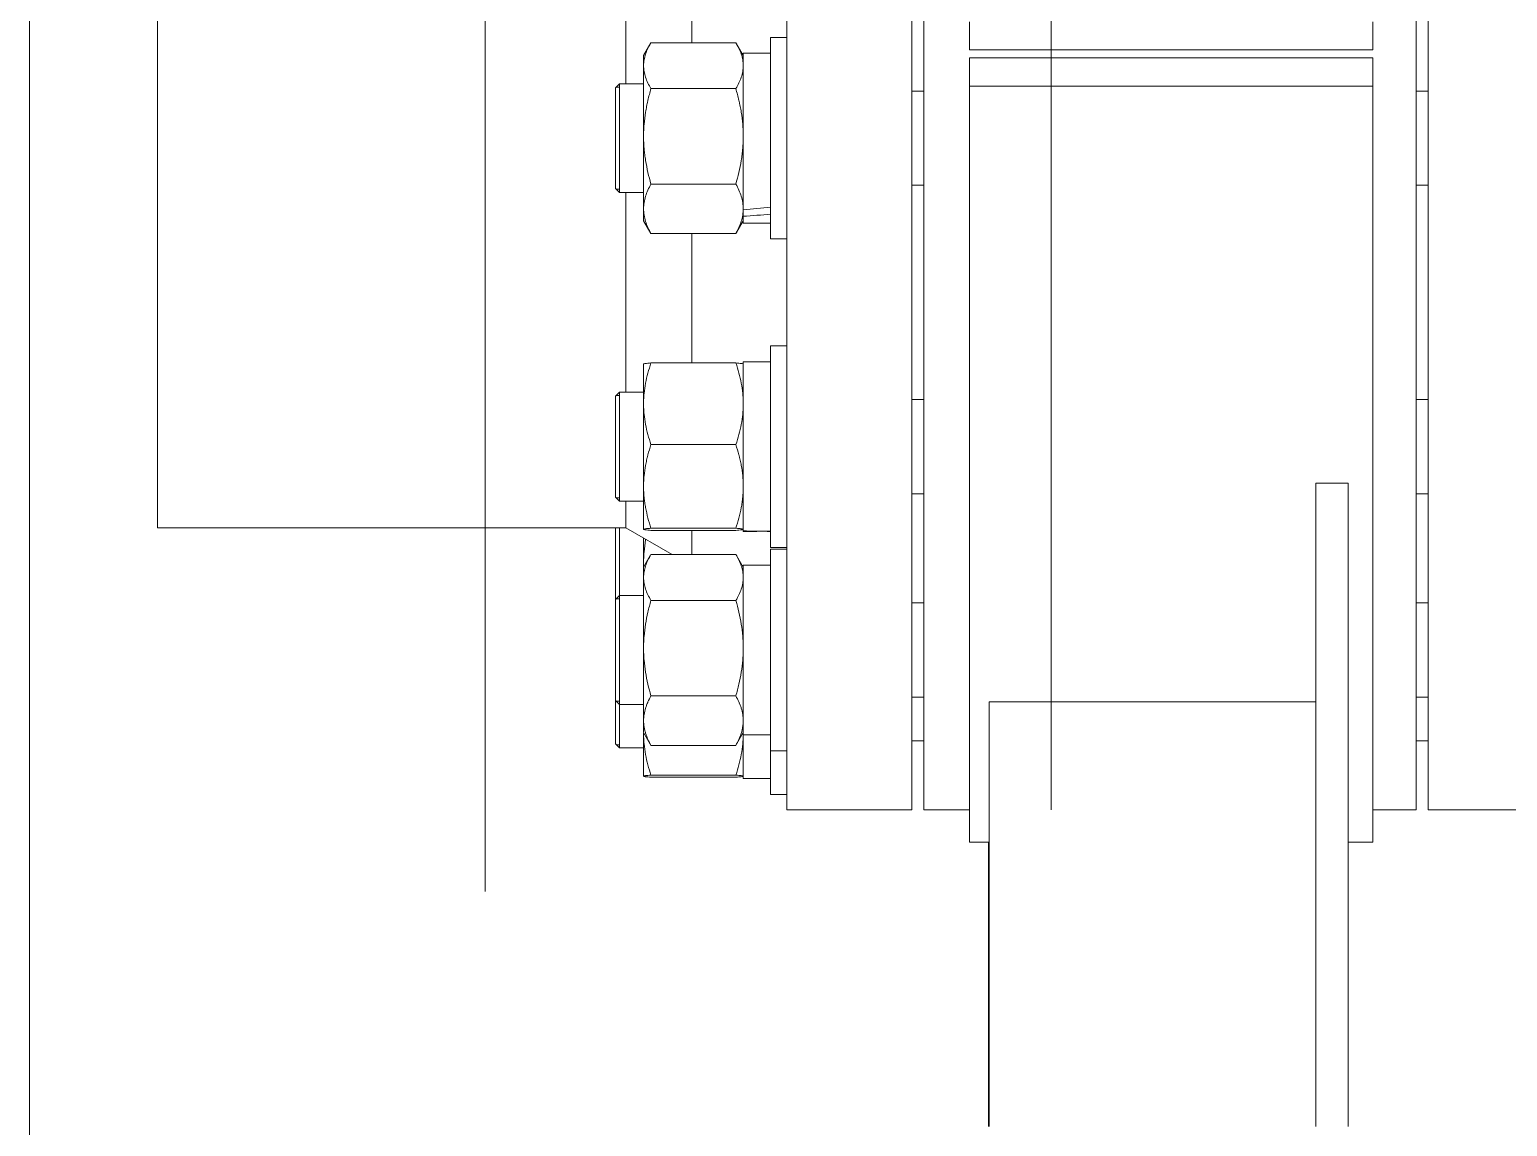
# Model space of a CAD drawing. Header units: millimetres. Extents: x 0 to 1675, y 0 to 1451.
# Drawn here: x 1200.4 to 1347, y 559.9 to 668.7 of the extents above; entities that cross this region are included whole.
import ezdxf

# ---------------------------------------------------------------- set-up
doc = ezdxf.new("R2010")
doc.units = ezdxf.units.MM
doc.linetypes.add('PHANTOM', pattern=[50.5, 18, -6.5, 6.5, -6.5, 6.5, -6.5])
doc.layers.add('171', color=7, linetype='Continuous', lineweight=18)
doc.layers.add('173', color=7, linetype='Continuous', lineweight=18)

msp = doc.modelspace()

# ---------------------------------------------------------------- linework, layer by layer
at = {"layer": '171', "color": 3, "linetype": 'PHANTOM', "lineweight": 18}
msp.add_line((1245.62314, 583.1817), (1245.62314, 753.1817), dxfattribs=at)
at = {"layer": '171', "color": 3, "linetype": 'Continuous', "lineweight": 18}
for p in [(1245.62314, 741.26562), (1245.62314, 588.06588)]:
    msp.add_line(p, (1245.62314, 591.26562), dxfattribs=at)
at = {"layer": '171', "color": 7, "linetype": 'Continuous', "lineweight": 18}
for p, q in [((1275.52313, 591.26562), (1275.52313, 741.26562)), ((1287.92314, 741.26562), (1287.92314, 591.26562)), ((1289.12314, 591.26562), (1289.12314, 741.26562)), ((1301.72313, 741.26562), (1301.72313, 591.26562)), ((1337.92314, 741.26562), (1337.92314, 591.26562)), ((1339.12314, 741.26562), (1339.12314, 591.26562)), ((1213.14044, 713.26562), (1213.14044, 619.26562)), ((1259.57141, 685.35836), (1259.57141, 663.31447)), ((1266.12314, 682.45615), (1266.12314, 667.38268)), ((1293.62314, 669.46562), (1293.62314, 666.66562)), ((1333.62314, 669.46562), (1333.62314, 666.66562)), ((1262.05685, 667.38278), (1261.32314, 666.11195)), ((1262.05553, 667.3782), (1270.47074, 667.3782)), ((1271.20313, 666.11195), (1270.46942, 667.38278)), ((1273.92314, 667.91195), (1273.92314, 647.91195)), ((1275.52313, 667.91195), (1273.92314, 667.91195)), ((1261.32314, 666.11195), (1261.32314, 665.10179)), ((1271.20313, 666.33195), (1271.20313, 650.80688)), ((1273.92314, 666.33195), (1271.20313, 666.33195)), ((1333.62314, 666.66562), (1293.62314, 666.66562)), ((1293.62314, 665.86562), (1293.62314, 663.06562)), ((1333.62314, 665.86562), (1293.62314, 665.86562)), ((1333.62314, 665.86562), (1333.62314, 663.06562)), ((1261.32314, 665.10179), (1261.32314, 658.09225)), ((1258.93362, 663.31195), (1258.53362, 662.91195)), ((1258.53362, 662.91195), (1258.53362, 661.60471)), ((1258.93362, 663.31195), (1258.93362, 654.27129)), ((1261.3234, 663.31195), (1258.93362, 663.31195)), ((1262.05553, 662.82538), (1270.47074, 662.82538)), ((1289.12374, 662.58835), (1287.92384, 662.58835)), ((1293.62314, 663.06562), (1293.62314, 588.06588)), ((1333.62314, 663.06562), (1293.62314, 663.06562)), ((1333.62314, 663.06562), (1333.62314, 588.06588)), ((1339.1227, 662.58835), (1337.92281, 662.58835)), ((1258.53362, 661.60471), (1258.53362, 652.91195)), ((1261.32314, 658.09225), (1261.32314, 650.90241)), ((1258.93362, 652.51195), (1258.93362, 654.27129)), ((1258.53362, 652.91195), (1258.93362, 652.51195)), ((1258.93362, 652.51195), (1261.3234, 652.51195)), ((1259.57141, 652.51631), (1259.57141, 632.70694)), ((1262.05553, 653.35912), (1270.47074, 653.35912)), ((1287.92384, 653.23555), (1289.12374, 653.23555)), ((1337.92281, 653.23555), (1339.1227, 653.23555)), ((1261.32314, 650.90241), (1261.32314, 649.71195)), ((1271.20313, 650.80685), (1271.20313, 650.35345)), ((1261.32314, 649.71195), (1262.05685, 648.44111)), ((1270.46942, 648.44111), (1271.20313, 649.71195)), ((1271.20313, 650.16301), (1271.20313, 650.35345)), ((1271.20313, 650.16301), (1271.20313, 649.49195)), ((1271.20313, 649.49195), (1273.92314, 649.49195)), ((1262.05553, 648.44569), (1270.47074, 648.44569)), ((1266.12314, 648.44914), (1266.12314, 635.60896)), ((1273.92314, 647.91195), (1275.52313, 647.91195)), ((1273.92314, 636.93908), (1273.92314, 637.30489)), ((1275.52313, 637.30489), (1273.92314, 637.30489)), ((1273.92314, 617.30489), (1273.92314, 636.93908)), ((1261.32314, 635.50489), (1261.32314, 631.56005)), ((1262.05553, 635.60701), (1270.47074, 635.60701)), ((1271.20313, 635.72489), (1271.20313, 618.89261)), ((1273.92314, 635.72489), (1271.20313, 635.72489)), ((1258.93362, 632.70489), (1258.53362, 632.30489)), ((1258.53362, 632.30489), (1258.53362, 628.81742)), ((1258.93362, 632.70489), (1258.93362, 622.1579)), ((1261.3234, 632.70489), (1258.93362, 632.70489)), ((1289.12374, 631.98129), (1287.92384, 631.98129)), ((1339.1227, 631.98129), (1337.92281, 631.98129)), ((1261.32314, 631.56005), (1261.32314, 623.36203)), ((1258.53362, 628.81742), (1258.53362, 622.30489)), ((1262.05553, 627.51309), (1270.47074, 627.51309)), ((1261.32314, 623.36203), (1261.32314, 619.10687)), ((1327.99094, 623.69991), (1331.19094, 623.69991)), ((1327.99094, 623.69991), (1327.99094, 559.86637)), ((1331.19094, 623.69991), (1331.19094, 559.86637)), ((1258.53362, 622.30489), (1258.93362, 621.90489)), ((1258.93362, 621.90489), (1258.93362, 622.1579)), ((1258.93362, 621.90489), (1261.3234, 621.90489)), ((1259.57141, 621.90528), (1259.57141, 619.26562)), ((1287.92384, 622.62849), (1289.12374, 622.62849)), ((1337.92281, 622.62849), (1339.1227, 622.62849)), ((1213.14044, 619.26562), (1259.57141, 619.26562)), ((1258.53362, 619.26592), (1258.53362, 612.13734)), ((1258.93362, 617.12454), (1258.93362, 619.26579)), ((1259.57141, 619.26562), (1264.1611, 616.6036)), ((1262.05553, 619.21097), (1270.47074, 619.21097)), ((1262.05553, 619.00278), (1270.47074, 619.00278)), ((1266.12314, 619.00366), (1266.12314, 616.6046)), ((1258.93362, 612.53733), (1258.93362, 617.12454)), ((1261.32314, 618.24971), (1261.32314, 615.67132)), ((1273.92314, 617.30489), (1275.52313, 617.30489)), ((1273.92314, 614.14079), (1273.92314, 617.13733)), ((1275.52313, 617.13733), (1273.92314, 617.13733)), ((1261.99166, 616.49525), (1261.32314, 615.33733)), ((1261.32314, 615.33733), (1261.32314, 615.67132)), ((1262.05553, 616.60359), (1270.47074, 616.60359)), ((1271.20313, 615.33733), (1270.53484, 616.49486)), ((1271.12902, 615.46562), (1271.2031, 615.46562)), ((1273.92314, 615.55733), (1271.20313, 615.55733)), ((1271.20313, 598.71803), (1271.20313, 615.55733)), ((1261.32314, 614.32718), (1261.32314, 615.33733)), ((1261.32314, 614.32718), (1261.32314, 607.31764)), ((1273.92314, 597.13733), (1273.92314, 614.14079)), ((1258.93362, 612.53733), (1258.53362, 612.13733)), ((1258.93362, 612.41153), (1258.93362, 612.53733)), ((1261.3234, 612.53733), (1258.93362, 612.53733)), ((1258.53362, 612.13733), (1258.53362, 606.06436)), ((1258.93362, 612.41153), (1258.93362, 601.73733)), ((1262.05553, 612.05077), (1270.47074, 612.05077)), ((1289.12374, 611.81373), (1287.92384, 611.81373)), ((1339.1227, 611.81373), (1337.92281, 611.81373)), ((1261.32314, 607.31764), (1261.32314, 600.12779)), ((1258.53362, 606.06436), (1258.53362, 602.13733)), ((1262.05553, 602.58451), (1270.47074, 602.58451)), ((1287.92384, 602.46093), (1289.12374, 602.46093)), ((1337.92281, 602.46093), (1339.1227, 602.46093)), ((1258.53362, 602.13733), (1258.93362, 601.73733)), ((1258.53362, 599.44217), (1258.53362, 602.13733)), ((1258.93362, 601.73733), (1261.3234, 601.73733)), ((1258.93362, 601.73715), (1258.93362, 597.41315)), ((1295.60285, 601.9909), (1295.60285, 559.86574)), ((1295.60285, 601.9909), (1327.99094, 601.9909)), ((1258.53362, 599.44217), (1258.53362, 597.81315)), ((1261.32314, 600.12779), (1261.32314, 598.93733)), ((1261.32314, 598.93733), (1261.99166, 597.77941)), ((1261.32314, 598.87029), (1261.32314, 594.61514)), ((1270.53484, 597.77981), (1271.20313, 598.93733)), ((1271.20313, 594.39315), (1271.20313, 598.71803)), ((1271.20313, 598.71733), (1273.92314, 598.71733)), ((1287.92384, 598.13675), (1289.12374, 598.13675)), ((1337.92281, 598.13675), (1339.1227, 598.13675)), ((1258.53362, 597.81315), (1258.93362, 597.41315)), ((1258.93362, 597.41315), (1261.3234, 597.41315)), ((1262.05553, 597.67108), (1270.47074, 597.67108)), ((1273.92314, 597.13733), (1275.52313, 597.13733)), ((1273.92314, 592.81315), (1273.92314, 597.13701)), ((1262.05553, 594.71923), (1270.47074, 594.71923)), ((1262.05553, 594.51103), (1270.47074, 594.51103)), ((1271.20199, 594.61117), (1271.20313, 594.61315)), ((1271.20313, 594.39315), (1273.92314, 594.39315)), ((1273.92314, 592.81315), (1275.52313, 592.81315)), ((1275.52313, 591.26562), (1287.92314, 591.26562)), ((1289.12314, 591.26562), (1293.62341, 591.26562)), ((1333.62263, 591.26562), (1337.92314, 591.26562)), ((1339.12314, 591.26562), (1351.72313, 591.26562)), ((1293.62314, 588.06588), (1295.60314, 588.06588)), ((1295.51601, 588.06561), (1295.51601, 559.86568)), ((1331.19063, 588.06588), (1333.62314, 588.06588))]:
    msp.add_line(p, q, dxfattribs=at)
at = {"layer": '171', "color": 3, "linetype": 'Continuous', "lineweight": 13}
for p, q in [((1258.60911, 662.98715), (1258.93424, 662.98715)), ((1258.60911, 652.83675), (1258.93424, 652.83675)), ((1258.60911, 632.38009), (1258.93424, 632.38009)), ((1258.60911, 622.22969), (1258.93424, 622.22969)), ((1258.60911, 612.21253), (1258.93424, 612.21253)), ((1258.60911, 602.06213), (1258.93424, 602.06213)), ((1258.60911, 597.73795), (1258.93424, 597.73795))]:
    msp.add_line(p, q, dxfattribs=at)
at = {"layer": '171', "color": 7, "linetype": 'Continuous', "lineweight": 18}
for centre, major_axis, ratio, start_param, end_param in [((1270.00717, 657.91195), (47.74756, 4.43896), 0.149848, 4.723506782, 4.780557092), ((1277.8391, 657.91195), (47.74756, 4.43896), 0.149848, 4.55904105, 4.616360805), ((1270.00717, 627.30489), (47.75218, 0.15437), 0.176297, 4.736866897, 4.793917208), ((1277.8391, 627.30489), (47.75219, 0.15437), 0.176297, 4.572401167, 4.629720921)]:
    msp.add_ellipse(centre, major_axis=major_axis, ratio=ratio, start_param=start_param, end_param=end_param, dxfattribs=at)
for points, knots in [([(1262.05553, 667.3782), (1261.94375, 667.19201), (1261.84182, 667.00513), (1261.66197, 666.62972), (1261.58406, 666.44118), (1261.45665, 666.06215), (1261.40716, 665.87165), (1261.35709, 665.58424), (1261.34441, 665.48815), (1261.32743, 665.29541), (1261.32314, 665.19875), (1261.32314, 665.10179)], [0, 0, 0, 0, 0.60528905, 0.60528905, 1.2105781, 1.2105781, 1.81586715, 1.81586715, 2.118511675, 2.118511675, 2.4211562, 2.4211562, 2.4211562, 2.4211562]), ([(1271.20314, 665.10179), (1271.20314, 665.15009), (1271.20207, 665.19846), (1271.19886, 665.27113), (1271.19752, 665.29536), (1271.19432, 665.34376), (1271.18498, 665.46465), (1271.16908, 665.58501), (1271.11883, 665.87293), (1271.06922, 666.06359), (1270.94164, 666.44265), (1270.86371, 666.63105), (1270.684, 667.00596), (1270.58225, 667.19247), (1270.47074, 667.3782)], [0, 0, 0, 0, 0.151323512, 0.151323512, 0.226985269, 0.226985269, 0.302647025, 0.60529405, 0.60529405, 1.2105881, 1.2105881, 1.81588215, 1.81588215, 2.4211762, 2.4211762, 2.4211762, 2.4211762]), ([(1261.32314, 665.10179), (1261.32314, 665.05349), (1261.3242, 665.00512), (1261.32741, 664.93245), (1261.32875, 664.90822), (1261.33195, 664.85982), (1261.34129, 664.73893), (1261.35719, 664.61857), (1261.40744, 664.33065), (1261.45705, 664.13999), (1261.58463, 663.76093), (1261.66256, 663.57253), (1261.84227, 663.19762), (1261.94402, 663.01111), (1262.05553, 662.82538)], [0, 0, 0, 0, 0.151323512, 0.151323512, 0.226985269, 0.226985269, 0.302647025, 0.60529405, 0.60529405, 1.2105881, 1.2105881, 1.81588215, 1.81588215, 2.4211762, 2.4211762, 2.4211762, 2.4211762]), ([(1270.47074, 662.82538), (1270.58253, 663.01158), (1270.68445, 663.19845), (1270.8643, 663.57386), (1270.94221, 663.7624), (1271.06962, 664.14143), (1271.11911, 664.33193), (1271.16918, 664.61934), (1271.18186, 664.71543), (1271.19884, 664.90817), (1271.20314, 665.00483), (1271.20314, 665.10179)], [0, 0, 0, 0, 0.60528905, 0.60528905, 1.2105781, 1.2105781, 1.81586715, 1.81586715, 2.118511675, 2.118511675, 2.4211562, 2.4211562, 2.4211562, 2.4211562]), ([(1262.05553, 662.82538), (1261.94439, 662.44048), (1261.84236, 662.05204), (1261.74052, 661.61002), (1261.72939, 661.56085), (1261.70753, 661.46252), (1261.67533, 661.31498), (1261.60444, 660.9704), (1261.55123, 660.67448), (1261.45563, 660.08182), (1261.40638, 659.68562), (1261.35668, 659.0895), (1261.34414, 658.89049), (1261.32737, 658.49184), (1261.32314, 658.29221), (1261.32314, 658.09225)], [0, 0, 0, 0, 1.201382114, 1.201382114, 1.351554878, 1.351554878, 1.501727642, 1.802073171, 2.402764228, 2.402764228, 3.604146342, 3.604146342, 4.204837398, 4.204837398, 4.805528455, 4.805528455, 4.805528455, 4.805528455]), ([(1271.20314, 658.09225), (1271.20314, 658.29221), (1271.19891, 658.49184), (1271.18213, 658.89049), (1271.16959, 659.0895), (1271.11989, 659.68562), (1271.07064, 660.08182), (1270.97504, 660.67448), (1270.92183, 660.9704), (1270.85094, 661.31498), (1270.81874, 661.46252), (1270.79688, 661.56085), (1270.78575, 661.61002), (1270.68391, 662.05204), (1270.58188, 662.44048), (1270.47074, 662.82538)], [0, 0, 0, 0, 0.600691057, 0.600691057, 1.201382114, 1.201382114, 2.402764228, 2.402764228, 3.003455285, 3.303800813, 3.453973577, 3.453973577, 3.604146342, 3.604146342, 4.805528455, 4.805528455, 4.805528455, 4.805528455]), ([(1261.32314, 658.09225), (1261.32314, 657.89218), (1261.33161, 657.49139), (1261.35704, 657.08933), (1261.37817, 656.83764), (1261.38266, 656.78726), (1261.39213, 656.68666), (1261.4071, 656.53598), (1261.44718, 656.18577), (1261.49007, 655.88791), (1261.58634, 655.29505), (1261.66448, 654.9036), (1261.84384, 654.12697), (1261.94504, 653.74178), (1262.05553, 653.35912)], [0, 0, 0, 0, 0.600693348, 1.201386696, 1.201386696, 1.351560033, 1.351560033, 1.50173337, 1.802080044, 2.402773393, 2.402773393, 3.604160089, 3.604160089, 4.805546785, 4.805546785, 4.805546785, 4.805546785]), ([(1271.20314, 658.09225), (1271.20314, 657.89218), (1271.19466, 657.49139), (1271.16923, 657.08933), (1271.1481, 656.83764), (1271.14361, 656.78726), (1271.13414, 656.68666), (1271.11917, 656.53598), (1271.07909, 656.18577), (1271.0362, 655.88791), (1270.93993, 655.29505), (1270.86179, 654.9036), (1270.68243, 654.12697), (1270.58123, 653.74178), (1270.47074, 653.35912)], [0, 0, 0, 0, 0.600693348, 1.201386696, 1.201386696, 1.351560033, 1.351560033, 1.50173337, 1.802080044, 2.402773393, 2.402773393, 3.604160089, 3.604160089, 4.805546785, 4.805546785, 4.805546785, 4.805546785]), ([(1262.05553, 653.35912), (1261.94375, 653.15818), (1261.84182, 652.9565), (1261.66197, 652.55136), (1261.58406, 652.34789), (1261.45665, 651.93883), (1261.40716, 651.73325), (1261.35709, 651.42307), (1261.34441, 651.31937), (1261.32743, 651.11136), (1261.32314, 651.00705), (1261.32314, 650.90241)], [0, 0, 0, 0, 0.647935632, 0.647935632, 1.295871264, 1.295871264, 1.943806897, 1.943806897, 2.267774713, 2.267774713, 2.591742529, 2.591742529, 2.591742529, 2.591742529]), ([(1271.20314, 650.90241), (1271.20314, 650.95453), (1271.20207, 651.00673), (1271.19886, 651.08516), (1271.19752, 651.11131), (1271.19432, 651.16354), (1271.18498, 651.294), (1271.16908, 651.4239), (1271.11883, 651.73462), (1271.06922, 651.94038), (1270.94164, 652.34947), (1270.86371, 652.5528), (1270.684, 652.9574), (1270.58225, 653.15868), (1270.47074, 653.35912)], [0, 0, 0, 0, 0.161985068, 0.161985068, 0.242977602, 0.242977602, 0.323970136, 0.647940271, 0.647940271, 1.295880543, 1.295880543, 1.943820814, 1.943820814, 2.591761085, 2.591761085, 2.591761085, 2.591761085]), ([(1261.32314, 650.90241), (1261.32314, 650.85028), (1261.3242, 650.79808), (1261.32741, 650.71966), (1261.32875, 650.69351), (1261.33195, 650.64128), (1261.34129, 650.51081), (1261.35719, 650.38091), (1261.40744, 650.07019), (1261.45705, 649.86443), (1261.58463, 649.45535), (1261.66256, 649.25202), (1261.84227, 648.84741), (1261.94402, 648.64613), (1262.05553, 648.44569)], [0, 0, 0, 0, 0.161985068, 0.161985068, 0.242977602, 0.242977602, 0.323970136, 0.647940271, 0.647940271, 1.295880543, 1.295880543, 1.943820814, 1.943820814, 2.591761085, 2.591761085, 2.591761085, 2.591761085]), ([(1270.47074, 648.44569), (1270.58253, 648.64664), (1270.68445, 648.84831), (1270.8643, 649.25346), (1270.94221, 649.45693), (1271.06962, 649.86598), (1271.11911, 650.07157), (1271.16918, 650.38175), (1271.18186, 650.48544), (1271.19884, 650.69345), (1271.20314, 650.79777), (1271.20314, 650.90241)], [0, 0, 0, 0, 0.647935632, 0.647935632, 1.295871264, 1.295871264, 1.943806897, 1.943806897, 2.267774713, 2.267774713, 2.591742529, 2.591742529, 2.591742529, 2.591742529]), ([(1261.32314, 635.50291), (1261.32314, 635.50512), (1261.3242, 635.50733), (1261.32741, 635.51065), (1261.32875, 635.51176), (1261.33195, 635.51397), (1261.34129, 635.5195), (1261.35719, 635.52501), (1261.40744, 635.53817), (1261.45705, 635.54689), (1261.58463, 635.56423), (1261.66256, 635.57284), (1261.84227, 635.58999), (1261.94402, 635.59852), (1262.05553, 635.60701)], [0, 0, 0, 0, 0.0466250118, 0.0466250118, 0.0699375176, 0.0699375176, 0.0932500235, 0.186500047, 0.186500047, 0.373000094, 0.373000094, 0.559500141, 0.559500141, 0.746000188, 0.746000188, 0.746000188, 0.746000188]), ([(1262.05553, 635.60701), (1261.94375, 635.27599), (1261.84182, 634.94377), (1261.66197, 634.27637), (1261.58406, 633.9412), (1261.45665, 633.26736), (1261.40716, 632.92869), (1261.35709, 632.41773), (1261.34441, 632.24692), (1261.32743, 631.90426), (1261.32314, 631.73242), (1261.32314, 631.56005)], [0, 0, 0, 0, 1.032799484, 1.032799484, 2.065598968, 2.065598968, 3.098398453, 3.098398453, 3.614798195, 3.614798195, 4.131197937, 4.131197937, 4.131197937, 4.131197937]), ([(1270.47074, 635.60701), (1270.58253, 635.59849), (1270.68445, 635.58995), (1270.8643, 635.57278), (1270.94221, 635.56416), (1271.06962, 635.54683), (1271.11911, 635.53811), (1271.16918, 635.52497), (1271.18186, 635.52058), (1271.19884, 635.51176), (1271.20314, 635.50734), (1271.20314, 635.50291)], [0, 0, 0, 0, 0.1864533996, 0.1864533996, 0.3729067992, 0.3729067992, 0.5593601988, 0.5593601988, 0.6525868986, 0.6525868986, 0.7458135985, 0.7458135985, 0.7458135985, 0.7458135985]), ([(1271.20314, 631.56005), (1271.20314, 631.64591), (1271.20207, 631.73191), (1271.19886, 631.86109), (1271.19752, 631.90417), (1271.19432, 631.99021), (1271.18498, 632.20513), (1271.16908, 632.41911), (1271.11883, 632.93096), (1271.06922, 633.26991), (1270.94164, 633.9438), (1270.86371, 634.27874), (1270.684, 634.94525), (1270.58225, 635.27682), (1270.47074, 635.60701)], [0, 0, 0, 0, 0.258200579, 0.258200579, 0.387300869, 0.387300869, 0.516401158, 1.032802316, 1.032802316, 2.065604633, 2.065604633, 3.098406949, 3.098406949, 4.131209265, 4.131209265, 4.131209265, 4.131209265]), ([(1261.32314, 631.56005), (1261.32314, 631.47419), (1261.3242, 631.38819), (1261.32741, 631.259), (1261.32875, 631.21593), (1261.33195, 631.12988), (1261.34129, 630.91497), (1261.35719, 630.70099), (1261.40744, 630.18914), (1261.45705, 629.85019), (1261.58463, 629.1763), (1261.66256, 628.84136), (1261.84227, 628.17485), (1261.94402, 627.84328), (1262.05553, 627.51309)], [0, 0, 0, 0, 0.258200579, 0.258200579, 0.387300869, 0.387300869, 0.516401158, 1.032802316, 1.032802316, 2.065604633, 2.065604633, 3.098406949, 3.098406949, 4.131209265, 4.131209265, 4.131209265, 4.131209265]), ([(1270.47074, 627.51309), (1270.58253, 627.84411), (1270.68445, 628.17633), (1270.8643, 628.84373), (1270.94221, 629.1789), (1271.06962, 629.85274), (1271.11911, 630.1914), (1271.16918, 630.70237), (1271.18186, 630.87318), (1271.19884, 631.21584), (1271.20314, 631.38768), (1271.20314, 631.56005)], [0, 0, 0, 0, 1.032799484, 1.032799484, 2.065598968, 2.065598968, 3.098398453, 3.098398453, 3.614798195, 3.614798195, 4.131197937, 4.131197937, 4.131197937, 4.131197937]), ([(1262.05553, 627.51309), (1261.94439, 627.17552), (1261.84236, 626.83485), (1261.74052, 626.44719), (1261.72939, 626.40407), (1261.70753, 626.31784), (1261.67533, 626.18844), (1261.60444, 625.88624), (1261.55123, 625.6267), (1261.45563, 625.10693), (1261.40638, 624.75945), (1261.35668, 624.23664), (1261.34414, 624.0621), (1261.32737, 623.71248), (1261.32314, 623.5374), (1261.32314, 623.36203)], [0, 0, 0, 0, 1.058326289, 1.058326289, 1.190617076, 1.190617076, 1.322907862, 1.587489434, 2.116652579, 2.116652579, 3.174978868, 3.174978868, 3.704142013, 3.704142013, 4.233305158, 4.233305158, 4.233305158, 4.233305158]), ([(1271.20314, 623.36203), (1271.20314, 623.5374), (1271.19891, 623.71248), (1271.18213, 624.0621), (1271.16959, 624.23664), (1271.11989, 624.75945), (1271.07064, 625.10693), (1270.97504, 625.6267), (1270.92183, 625.88624), (1270.85094, 626.18844), (1270.81874, 626.31784), (1270.79688, 626.40407), (1270.78575, 626.44719), (1270.68391, 626.83485), (1270.58188, 627.17552), (1270.47074, 627.51309)], [0, 0, 0, 0, 0.529163145, 0.529163145, 1.058326289, 1.058326289, 2.116652579, 2.116652579, 2.645815723, 2.910397296, 3.042688082, 3.042688082, 3.174978868, 3.174978868, 4.233305158, 4.233305158, 4.233305158, 4.233305158]), ([(1261.32314, 623.36203), (1261.32314, 623.18656), (1261.33161, 622.83506), (1261.35704, 622.48244), (1261.37817, 622.26171), (1261.38266, 622.21753), (1261.39213, 622.1293), (1261.4071, 621.99714), (1261.44718, 621.69), (1261.49007, 621.42878), (1261.58634, 620.90882), (1261.66448, 620.56551), (1261.84384, 619.88439), (1261.94504, 619.54658), (1262.05553, 619.21097)], [0, 0, 0, 0, 0.529165806, 1.058331612, 1.058331612, 1.190623064, 1.190623064, 1.322914515, 1.587497418, 2.116663224, 2.116663224, 3.174994836, 3.174994836, 4.233326448, 4.233326448, 4.233326448, 4.233326448]), ([(1271.20314, 623.36203), (1271.20314, 623.18656), (1271.19466, 622.83506), (1271.16923, 622.48244), (1271.1481, 622.26171), (1271.14361, 622.21753), (1271.13414, 622.1293), (1271.11917, 621.99714), (1271.07909, 621.69), (1271.0362, 621.42878), (1270.93993, 620.90882), (1270.86179, 620.56551), (1270.68243, 619.88439), (1270.58123, 619.54658), (1270.47074, 619.21097)], [0, 0, 0, 0, 0.529165806, 1.058331612, 1.058331612, 1.190623064, 1.190623064, 1.322914515, 1.587497418, 2.116663224, 2.116663224, 3.174994836, 3.174994836, 4.233326448, 4.233326448, 4.233326448, 4.233326448]), ([(1262.05553, 619.21097), (1261.94375, 619.20246), (1261.84182, 619.19391), (1261.66197, 619.17675), (1261.58406, 619.16812), (1261.45665, 619.15079), (1261.40716, 619.14208), (1261.35709, 619.12894), (1261.34441, 619.12454), (1261.32743, 619.11573), (1261.32314, 619.11131), (1261.32314, 619.10687)], [0, 0, 0, 0, 0.1864533996, 0.1864533996, 0.3729067992, 0.3729067992, 0.5593601988, 0.5593601988, 0.6525868986, 0.6525868986, 0.7458135985, 0.7458135985, 0.7458135985, 0.7458135985]), ([(1261.32314, 619.10687), (1261.32314, 619.10467), (1261.3242, 619.10245), (1261.32741, 619.09913), (1261.32875, 619.09802), (1261.33195, 619.09581), (1261.34129, 619.09028), (1261.35719, 619.08478), (1261.40744, 619.07161), (1261.45705, 619.06289), (1261.58463, 619.04556), (1261.66256, 619.03694), (1261.84227, 619.0198), (1261.94402, 619.01127), (1262.05553, 619.00277)], [0, 0, 0, 0, 0.0466250118, 0.0466250118, 0.0699375176, 0.0699375176, 0.0932500235, 0.186500047, 0.186500047, 0.373000094, 0.373000094, 0.559500141, 0.559500141, 0.746000188, 0.746000188, 0.746000188, 0.746000188]), ([(1271.20314, 619.10687), (1271.20314, 619.10908), (1271.20207, 619.11129), (1271.19886, 619.11462), (1271.19752, 619.11573), (1271.19432, 619.11794), (1271.18498, 619.12347), (1271.16908, 619.12897), (1271.11883, 619.14214), (1271.06922, 619.15086), (1270.94164, 619.16819), (1270.86371, 619.17681), (1270.684, 619.19395), (1270.58225, 619.20248), (1270.47074, 619.21097)], [0, 0, 0, 0, 0.0466250118, 0.0466250118, 0.0699375176, 0.0699375176, 0.0932500235, 0.186500047, 0.186500047, 0.373000094, 0.373000094, 0.559500141, 0.559500141, 0.746000188, 0.746000188, 0.746000188, 0.746000188]), ([(1270.47074, 619.00277), (1270.58253, 619.01129), (1270.68445, 619.01984), (1270.8643, 619.037), (1270.94221, 619.04562), (1271.06962, 619.06296), (1271.11911, 619.07167), (1271.16918, 619.08481), (1271.18186, 619.08921), (1271.19884, 619.09802), (1271.20314, 619.10244), (1271.20314, 619.10687)], [0, 0, 0, 0, 0.1864533996, 0.1864533996, 0.3729067992, 0.3729067992, 0.5593601988, 0.5593601988, 0.6525868986, 0.6525868986, 0.7458135985, 0.7458135985, 0.7458135985, 0.7458135985]), ([(1261.53112, 618.12788), (1261.52749, 618.10598), (1261.5239, 618.08406), (1261.45665, 617.6681), (1261.40716, 617.27202), (1261.35709, 616.67442), (1261.34441, 616.47464), (1261.32743, 616.07389), (1261.32314, 615.87291), (1261.32314, 615.67131)], [0, 0, 0, 0, 0.066785528, 0.066785528, 1.267424233, 1.267424233, 1.867743586, 1.867743586, 2.468062939, 2.468062939, 2.468062939, 2.468062939]), ([(1262.05553, 616.60359), (1261.94375, 616.41739), (1261.84182, 616.23052), (1261.66197, 615.85511), (1261.58406, 615.66657), (1261.45665, 615.28754), (1261.40716, 615.09704), (1261.35709, 614.80962), (1261.34441, 614.71354), (1261.32743, 614.5208), (1261.32314, 614.42414), (1261.32314, 614.32718)], [0, 0, 0, 0, 0.60528905, 0.60528905, 1.2105781, 1.2105781, 1.81586715, 1.81586715, 2.118511675, 2.118511675, 2.4211562, 2.4211562, 2.4211562, 2.4211562]), ([(1261.32314, 615.67131), (1261.32314, 615.57089), (1261.3242, 615.47032), (1261.32659, 615.35793), (1261.32685, 615.34627), (1261.32713, 615.33461)], [0, 0, 0, 0, 0.3018001911, 0.3018001911, 0.3367335632, 0.3367335632, 0.3367335632, 0.3367335632]), ([(1271.20314, 614.32718), (1271.20314, 614.37547), (1271.20207, 614.42385), (1271.19886, 614.49651), (1271.19752, 614.52075), (1271.19432, 614.56914), (1271.18498, 614.69003), (1271.16908, 614.8104), (1271.11883, 615.09831), (1271.06922, 615.28897), (1270.94164, 615.66804), (1270.86371, 615.85644), (1270.684, 616.23135), (1270.58225, 616.41786), (1270.47074, 616.60359)], [0, 0, 0, 0, 0.151323512, 0.151323512, 0.226985269, 0.226985269, 0.302647025, 0.60529405, 0.60529405, 1.2105881, 1.2105881, 1.81588215, 1.81588215, 2.4211762, 2.4211762, 2.4211762, 2.4211762]), ([(1261.32314, 614.32718), (1261.32314, 614.27888), (1261.3242, 614.23051), (1261.32741, 614.15784), (1261.32875, 614.13361), (1261.33195, 614.08521), (1261.34129, 613.96432), (1261.35719, 613.84396), (1261.40744, 613.55604), (1261.45705, 613.36538), (1261.58463, 612.98632), (1261.66256, 612.79791), (1261.84227, 612.423), (1261.94402, 612.2365), (1262.05553, 612.05077)], [0, 0, 0, 0, 0.151323512, 0.151323512, 0.226985269, 0.226985269, 0.302647025, 0.60529405, 0.60529405, 1.2105881, 1.2105881, 1.81588215, 1.81588215, 2.4211762, 2.4211762, 2.4211762, 2.4211762]), ([(1270.47074, 612.05077), (1270.58253, 612.23696), (1270.68445, 612.42384), (1270.8643, 612.79925), (1270.94221, 612.98778), (1271.06962, 613.36682), (1271.11911, 613.55732), (1271.16918, 613.84473), (1271.18186, 613.94081), (1271.19884, 614.13356), (1271.20314, 614.23022), (1271.20314, 614.32718)], [0, 0, 0, 0, 0.60528905, 0.60528905, 1.2105781, 1.2105781, 1.81586715, 1.81586715, 2.118511675, 2.118511675, 2.4211562, 2.4211562, 2.4211562, 2.4211562]), ([(1262.05553, 612.05077), (1261.94375, 611.66363), (1261.84182, 611.27507), (1261.66197, 610.49452), (1261.58406, 610.10251), (1261.45665, 609.31443), (1261.40716, 608.91834), (1261.35709, 608.32074), (1261.34441, 608.12097), (1261.32743, 607.72021), (1261.32314, 607.51923), (1261.32314, 607.31764)], [0, 0, 0, 0, 1.201370478, 1.201370478, 2.402740955, 2.402740955, 3.604111433, 3.604111433, 4.204796671, 4.204796671, 4.80548191, 4.80548191, 4.80548191, 4.80548191]), ([(1271.20314, 607.31764), (1271.20314, 607.41806), (1271.20207, 607.51863), (1271.19886, 607.66973), (1271.19752, 607.72011), (1271.19432, 607.82074), (1271.18498, 608.07209), (1271.16908, 608.32235), (1271.11883, 608.92099), (1271.06922, 609.31741), (1270.94164, 610.10556), (1270.86371, 610.49729), (1270.684, 611.27681), (1270.58225, 611.66459), (1270.47074, 612.05077)], [0, 0, 0, 0, 0.300343225, 0.300343225, 0.450514838, 0.450514838, 0.600686451, 1.201372901, 1.201372901, 2.402745803, 2.402745803, 3.604118704, 3.604118704, 4.805491606, 4.805491606, 4.805491606, 4.805491606]), ([(1261.32314, 607.31764), (1261.32314, 607.21722), (1261.3242, 607.11664), (1261.32741, 606.96555), (1261.32875, 606.91517), (1261.33195, 606.81454), (1261.34129, 606.56319), (1261.35719, 606.31292), (1261.40744, 605.71429), (1261.45705, 605.31786), (1261.58463, 604.52972), (1261.66256, 604.13799), (1261.84227, 603.35847), (1261.94402, 602.97068), (1262.05553, 602.58451)], [0, 0, 0, 0, 0.300343225, 0.300343225, 0.450514838, 0.450514838, 0.600686451, 1.201372901, 1.201372901, 2.402745803, 2.402745803, 3.604118704, 3.604118704, 4.805491606, 4.805491606, 4.805491606, 4.805491606]), ([(1270.47074, 602.58451), (1270.58253, 602.97165), (1270.68445, 603.3602), (1270.8643, 604.14076), (1270.94221, 604.53277), (1271.06962, 605.32085), (1271.11911, 605.71694), (1271.16918, 606.31453), (1271.18186, 606.51431), (1271.19884, 606.91506), (1271.20314, 607.11604), (1271.20314, 607.31764)], [0, 0, 0, 0, 1.201370478, 1.201370478, 2.402740955, 2.402740955, 3.604111433, 3.604111433, 4.204796671, 4.204796671, 4.80548191, 4.80548191, 4.80548191, 4.80548191]), ([(1262.05553, 602.58451), (1261.94439, 602.38473), (1261.84236, 602.18311), (1261.74052, 601.95368), (1261.72939, 601.92816), (1261.70753, 601.87712), (1261.67533, 601.80054), (1261.60444, 601.62169), (1261.55123, 601.46809), (1261.45563, 601.16047), (1261.40638, 600.95483), (1261.35668, 600.64541), (1261.34414, 600.54212), (1261.32737, 600.3352), (1261.32314, 600.23158), (1261.32314, 600.12779)], [0, 0, 0, 0, 0.647955002, 0.647955002, 0.728949377, 0.728949377, 0.809943752, 0.971932503, 1.295910004, 1.295910004, 1.943865006, 1.943865006, 2.267842507, 2.267842507, 2.591820007, 2.591820007, 2.591820007, 2.591820007]), ([(1271.20314, 600.12779), (1271.20314, 600.23158), (1271.19891, 600.3352), (1271.18213, 600.54212), (1271.16959, 600.64541), (1271.11989, 600.95483), (1271.07064, 601.16047), (1270.97504, 601.46809), (1270.92183, 601.62169), (1270.85094, 601.80054), (1270.81874, 601.87712), (1270.79688, 601.92816), (1270.78575, 601.95368), (1270.68391, 602.18311), (1270.58188, 602.38473), (1270.47074, 602.58451)], [0, 0, 0, 0, 0.323977501, 0.323977501, 0.647955002, 0.647955002, 1.295910004, 1.295910004, 1.619887505, 1.781876255, 1.86287063, 1.86287063, 1.943865006, 1.943865006, 2.591820007, 2.591820007, 2.591820007, 2.591820007]), ([(1261.32314, 600.12779), (1261.32314, 600.02395), (1261.33161, 599.81592), (1261.35704, 599.60723), (1261.37817, 599.47659), (1261.38266, 599.45044), (1261.39213, 599.39823), (1261.4071, 599.32001), (1261.44718, 599.13824), (1261.49007, 598.98364), (1261.58634, 598.67591), (1261.66448, 598.47273), (1261.84384, 598.06963), (1261.94504, 597.8697), (1262.05553, 597.67108)], [0, 0, 0, 0, 0.323982532, 0.647965064, 0.647965064, 0.728960697, 0.728960697, 0.80995633, 0.971947596, 1.295930128, 1.295930128, 1.943895192, 1.943895192, 2.591860255, 2.591860255, 2.591860255, 2.591860255]), ([(1271.20314, 600.12779), (1271.20314, 600.02395), (1271.19466, 599.81592), (1271.16923, 599.60723), (1271.1481, 599.47659), (1271.14361, 599.45044), (1271.13414, 599.39823), (1271.11917, 599.32001), (1271.07909, 599.13824), (1271.0362, 598.98364), (1270.93993, 598.67591), (1270.86179, 598.47273), (1270.68243, 598.06963), (1270.58123, 597.8697), (1270.47074, 597.67108)], [0, 0, 0, 0, 0.323982532, 0.647965064, 0.647965064, 0.728960697, 0.728960697, 0.80995633, 0.971947596, 1.295930128, 1.295930128, 1.943895192, 1.943895192, 2.591860255, 2.591860255, 2.591860255, 2.591860255]), ([(1261.32314, 598.87029), (1261.32314, 598.78222), (1261.3242, 598.69401), (1261.32741, 598.5615), (1261.32875, 598.51732), (1261.33195, 598.42906), (1261.34129, 598.20862), (1261.35719, 597.98913), (1261.40744, 597.46412), (1261.45705, 597.11645), (1261.58463, 596.42522), (1261.66256, 596.08167), (1261.84227, 595.39801), (1261.94402, 595.05792), (1262.05553, 594.71923)], [0, 0, 0, 0, 0.264579002, 0.264579002, 0.396868502, 0.396868502, 0.529158003, 1.058316006, 1.058316006, 2.116632012, 2.116632012, 3.174948018, 3.174948018, 4.233264024, 4.233264024, 4.233264024, 4.233264024]), ([(1270.47074, 594.71923), (1270.58253, 595.05876), (1270.68445, 595.39953), (1270.8643, 596.0841), (1270.94221, 596.4279), (1271.06962, 597.11907), (1271.11911, 597.46644), (1271.16918, 597.99055), (1271.18186, 598.16575), (1271.19884, 598.51723), (1271.20314, 598.69349), (1271.20314, 598.87029)], [0, 0, 0, 0, 1.058313244, 1.058313244, 2.116626489, 2.116626489, 3.174939733, 3.174939733, 3.704096356, 3.704096356, 4.233252978, 4.233252978, 4.233252978, 4.233252978]), ([(1262.05553, 594.71923), (1261.94439, 594.71077), (1261.84236, 594.70223), (1261.74052, 594.6925), (1261.72939, 594.69142), (1261.70753, 594.68926), (1261.67533, 594.68601), (1261.60444, 594.67844), (1261.55123, 594.67193), (1261.45563, 594.65889), (1261.40638, 594.65018), (1261.35668, 594.63707), (1261.34414, 594.63269), (1261.32737, 594.62392), (1261.32314, 594.61953), (1261.32314, 594.61513)], [0, 0, 0, 0, 0.1864550053, 0.1864550053, 0.209761881, 0.209761881, 0.2330687567, 0.279682508, 0.3729100107, 0.3729100107, 0.559365016, 0.559365016, 0.6525925187, 0.6525925187, 0.7458200214, 0.7458200214, 0.7458200214, 0.7458200214]), ([(1261.32314, 594.61513), (1261.32314, 594.61073), (1261.33161, 594.60192), (1261.35704, 594.59308), (1261.37817, 594.58754), (1261.38266, 594.58643), (1261.39213, 594.58422), (1261.4071, 594.58091), (1261.44718, 594.5732), (1261.49007, 594.56665), (1261.58634, 594.55361), (1261.66448, 594.545), (1261.84384, 594.52792), (1261.94504, 594.51945), (1262.05553, 594.51104)], [0, 0, 0, 0, 0.0932294478, 0.1864588957, 0.1864588957, 0.2097662576, 0.2097662576, 0.2330736196, 0.2796883435, 0.3729177913, 0.3729177913, 0.559376687, 0.559376687, 0.7458355826, 0.7458355826, 0.7458355826, 0.7458355826]), ([(1271.20314, 594.61513), (1271.20314, 594.61953), (1271.19891, 594.62392), (1271.18213, 594.63269), (1271.16959, 594.63707), (1271.11989, 594.65018), (1271.07064, 594.65889), (1270.97504, 594.67193), (1270.92183, 594.67844), (1270.85094, 594.68601), (1270.81874, 594.68926), (1270.79688, 594.69142), (1270.78575, 594.6925), (1270.68391, 594.70223), (1270.58188, 594.71077), (1270.47074, 594.71923)], [0, 0, 0, 0, 0.0932275027, 0.0932275027, 0.1864550053, 0.1864550053, 0.3729100107, 0.3729100107, 0.4661375133, 0.5127512647, 0.5360581404, 0.5360581404, 0.559365016, 0.559365016, 0.7458200214, 0.7458200214, 0.7458200214, 0.7458200214]), ([(1271.20314, 594.61513), (1271.20314, 594.61073), (1271.19466, 594.60192), (1271.16923, 594.59308), (1271.1481, 594.58754), (1271.14361, 594.58643), (1271.13414, 594.58422), (1271.11917, 594.58091), (1271.07909, 594.5732), (1271.0362, 594.56665), (1270.93993, 594.55361), (1270.86179, 594.545), (1270.68243, 594.52792), (1270.58123, 594.51945), (1270.47074, 594.51104)], [0, 0, 0, 0, 0.0932294478, 0.1864588957, 0.1864588957, 0.2097662576, 0.2097662576, 0.2330736196, 0.2796883435, 0.3729177913, 0.3729177913, 0.559376687, 0.559376687, 0.7458355826, 0.7458355826, 0.7458355826, 0.7458355826])]:
    msp.add_open_spline(points, degree=3, knots=knots, dxfattribs=at)
for points in [[(1262.05553, 648.44569), (1262.03307, 648.48311), (1262.011, 648.52055), (1261.98936, 648.55802)], [(1270.53698, 648.55813), (1270.51531, 648.52062), (1270.49322, 648.48314), (1270.47074, 648.44569)], [(1262.05553, 597.67108), (1262.03307, 597.70849), (1262.011, 597.74593), (1261.98936, 597.7834)], [(1270.53698, 597.78352), (1270.51531, 597.74601), (1270.49322, 597.70853), (1270.47074, 597.67108)]]:
    msp.add_open_spline(points, degree=3, dxfattribs=at)
at = {"layer": '173', "color": 35, "linetype": 'Continuous', "lineweight": 18}
msp.add_line((1200.44044, 177.56562), (1200.44044, 768.34392), dxfattribs=at)

doc.saveas('drawing.dxf')
